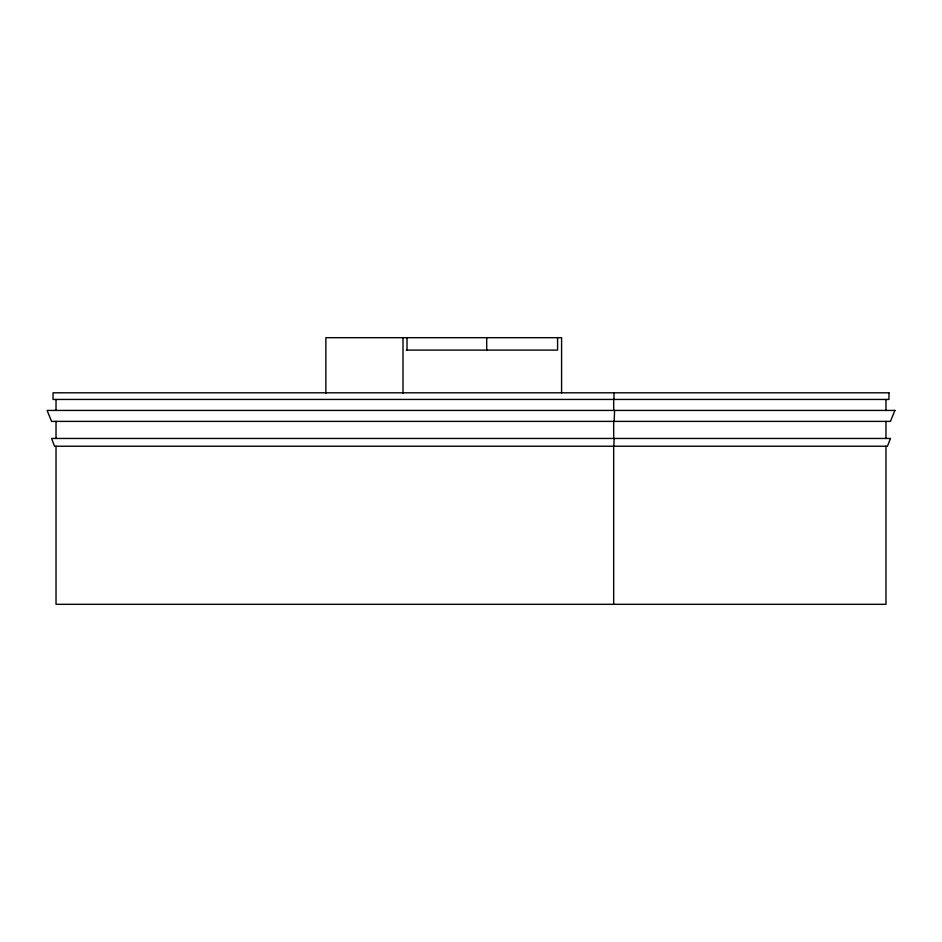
<?xml version="1.0" encoding="UTF-8"?>
<svg xmlns="http://www.w3.org/2000/svg" width="942" height="942" viewBox="0 0 942 942"><rect width="100%" height="100%" fill="white"/><g stroke="black" fill="none" stroke-linecap="round" stroke-linejoin="round"><path stroke-width="1.41" d="M613.831 446.237L614.137 438.454M614.137 421.392L614.596 410.429M406.296 350.106L557.582 350.106L557.582 337.683M885.975 399.443L885.975 410.429M885.975 421.392L885.975 438.454M885.975 446.237L885.975 604.317L56.025 604.317L56.025 446.237M613.984 392.802L613.984 399.443M613.678 399.443L613.678 410.429M613.678 421.392L613.678 438.454M613.678 446.237L613.678 604.317M561.585 393.155L561.585 337.683L325.861 337.683L325.861 393.191M486.696 337.683L486.696 350.106M407.015 337.683L407.015 350.106M403.011 337.683L403.011 393.191M56.025 399.443L56.025 410.429M56.025 421.392L56.025 438.454M890.437 438.454L887.458 446.237L54.542 446.237L51.563 438.454L890.437 438.454M894.9 410.429L890.437 421.392L51.563 421.392L47.1 410.429L894.9 410.429M888.954 392.802L53.046 392.802L53.046 399.443L888.954 399.443L888.954 392.802"/></g></svg>
